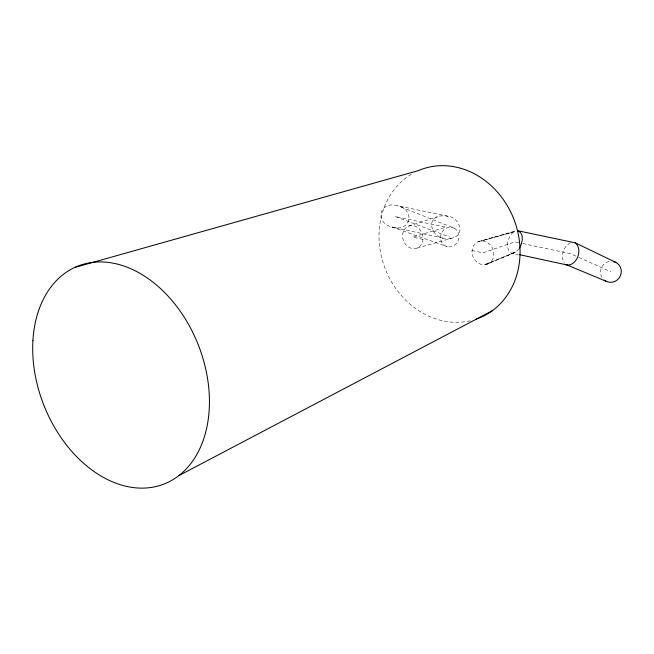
<?xml version="1.0" encoding="UTF-8"?>
<svg xmlns="http://www.w3.org/2000/svg" width="654" height="654" viewBox="0 0 654 654"><rect width="100%" height="100%" fill="white"/><g stroke="black" fill="none" stroke-linecap="round" stroke-linejoin="round"><path stroke-width="0.49" stroke-dasharray="3.27 2.45" d="M518.892 248.863L515.9 251.97L513.962 252.894L484.508 264.764L515.9 251.97L487.238 264.2A12.14 10.644 66.2 0 1 472.074 250.368A12.14 10.644 66.2 0 1 489.405 244.032A12.14 10.644 66.2 0 1 487.238 264.2M417.023 248.095L453.974 237.582C465.525 233.004 458.528 217.48 448.391 216.319L397.607 205.773C379.067 200.361 374.063 223.014 392.416 227.151L447.385 246.713M448.391 216.319C419.655 211.267 432.18 246.313 453.974 237.582M570.492 242.781C563.454 246.141 560.126 256.425 564.345 263.121M408.505 226.145L437.477 216.801M478.466 241.571L513.701 231.884L515.614 230.903L481.197 240.983L513.701 231.884C505.771 237.974 503.76 255.51 518.058 254.365M512.09 253.065L513.962 252.894M518.777 242.708L514.788 241.866L482.848 252.885L472.065 250.457M522.759 243.558L570.55 253.695L577.874 256.981M443.11 238.13L392.416 227.151C410.826 232.423 415.789 209.967 397.607 205.773M423.007 239.421L412.764 237.116L445.75 227.224L395.008 216.458L449.723 237.05M401.188 207.122L454.301 228.197A9.965 9.14 -68.7 0 1 454.456 245.242A9.965 9.14 -68.7 0 1 440.502 237.729A9.965 9.14 -68.7 0 1 454.301 228.197M578.79 257.39L610.852 271.786M470.308 320.771A79.723 68.94 68.2 0 1 385.181 268.704A79.723 68.94 68.2 0 1 413.083 173.228M601.982 277.5A10.619 10.292 -53.9 0 1 609.716 261.396M403.232 231.892A11.772 10.023 69.8 0 0 414.464 248.659A11.772 10.023 69.8 0 0 420.743 230.748A11.772 10.023 69.8 0 0 403.232 231.892"/><path stroke-width="0.98" d="M519.448 248.119C522.497 243.165 524.631 232.971 517.486 230.666L575.218 242.822L615.855 262.418M178.877 475.605L492.135 310.83M74.589 267.519L418.454 170.58A79.723 68.94 68.2 0 1 513.897 219.27A79.723 68.94 68.2 0 1 476.079 319.144M519.055 254.578L567.795 265.132C577.523 264.674 582.861 248.97 575.218 242.822M567.795 265.132L565.906 264.494L605.866 281.146M613.321 261.51A10.619 10.292 -53.9 0 1 620.237 276.151A10.619 10.292 -53.9 0 1 604.353 280.174M32.937 340.342A117.172 82.895 68.3 0 0 159.502 485.595A117.172 82.895 68.3 0 0 170.768 299.14A117.172 82.895 68.3 0 0 32.937 340.342"/></g></svg>
